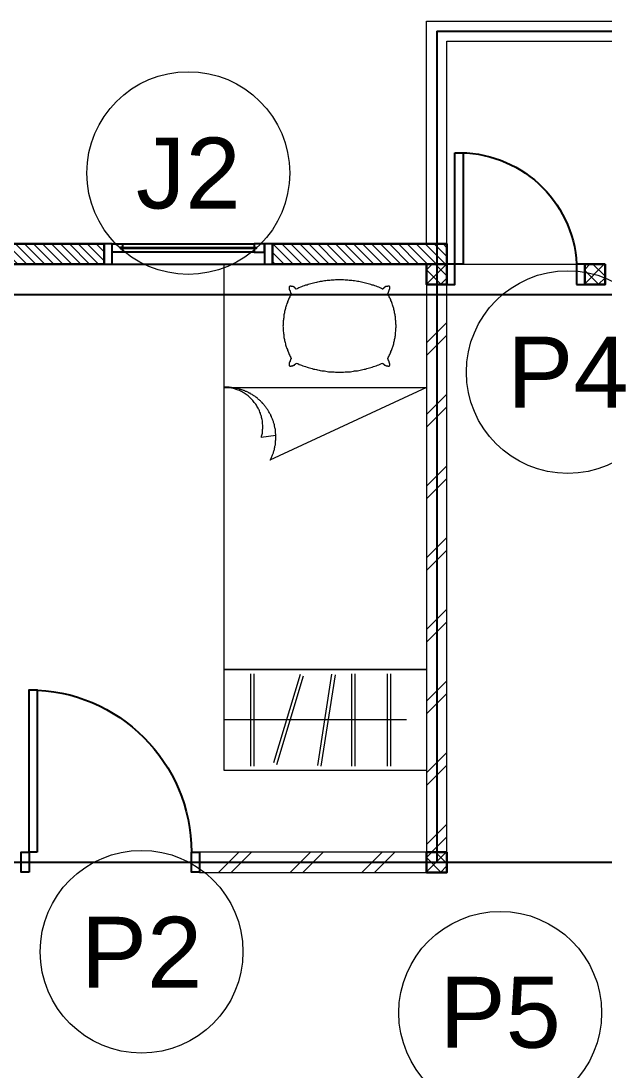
# Model space of a CAD drawing. Header units: millimetres. Extents: x -108 to 357, y -17 to 192.
# Drawn here: x 123.72 to 126.6, y 9.77 to 14.95 of the extents above; entities that cross this region are included whole.
import ezdxf
from ezdxf.enums import TextEntityAlignment as Align

# ---------------------------------------------------------------- set-up
doc = ezdxf.new("R2010")
doc.units = ezdxf.units.MM
for name, color, linetype, lineweight in [('ars', 11, 'Continuous', 0), ('KACA', 151, 'Continuous', 5), ('KOL', 1, 'Continuous', 30), ('KOLOM', 4, 'Continuous', 9), ('lan', 7, 'Continuous', 15), ('NOT', 7, 'Continuous', 20), ('tem', 5, 'Continuous', 20)]:
    doc.layers.add(name, color=color, linetype=linetype, lineweight=lineweight)
doc.layers.add('as', color=1, linetype='Continuous', plot=False)
doc.layers.add('Kusen', color=30, linetype='Continuous')
doc.styles.add('S', font='simplex', dxfattribs={"width": 0.75})
doc.styles.get("Standard").update_dxf_attribs({"font": 'arial.ttf'})

# ---------------------------------------------------------------- blocks, each defined once
blk = doc.blocks.new('NAV')
blk.add_circle((0, -0.4), 0.4)
at = {"style": 'S', "width": 0.75, "flags": 4}
blk.add_attdef('AV', text='', height=0.3, dxfattribs=at).set_placement((0, -0.4), align=Align.MIDDLE)
blk = doc.blocks.new('T. J2')
at = {"layer": 'KACA', "color": 141}
blk.add_lwpolyline([(-0.3792, 0.0775), (0.2908, 0.0775), (0.2908, 0.0825), (-0.3792, 0.0825)], close=True, dxfattribs=at)
at = {"layer": 'Kusen'}
for p, q in [((-0.3692, 0.1), (0.2808, 0.1)), ((0.2808, 0.06), (-0.3692, 0.06)), ((-0.4192, 0), (0.3308, 0))]:
    blk.add_line(p, q, dxfattribs=at)
for points in [[(-0.4592, 0), (-0.4192, 0), (-0.4192, 0.1), (-0.4592, 0.1)], [(0.3308, 0), (0.3708, 0), (0.3708, 0.1), (0.3308, 0.1)]]:
    blk.add_lwpolyline(points, close=True, dxfattribs=at)
for points in [[(-0.3692, 0.0775), (-0.3692, 0.06), (-0.4192, 0.06), (-0.4192, 0.1), (-0.3692, 0.1), (-0.3692, 0.0825), (-0.3792, 0.0825), (-0.3792, 0.0775), (-0.3692, 0.0775)], [(0.2808, 0.0775), (0.2808, 0.06), (0.3308, 0.06), (0.3308, 0.1), (0.2808, 0.1), (0.2808, 0.0825), (0.2908, 0.0825), (0.2908, 0.0775), (0.2808, 0.0775)]]:
    blk.add_lwpolyline(points, dxfattribs=at)
blk = doc.blocks.new('K 10.10')
at = {"layer": 'ars'}
h = blk.add_hatch(dxfattribs=at)
h.set_pattern_fill('_USER', color=256, scale=0.05, angle=45, double=1, pattern_type=0)
h.set_pattern_definition([(45, (0, 0), (-0.035355339, 0.035355339), []), (135, (0, 0), (-0.035355339, -0.035355339), [])])
h.paths.add_polyline_path([(1560.5383, 1380.4069), (1560.6383, 1380.4069), (1560.6383, 1380.5069), (1560.5383, 1380.5069)])
at = {"layer": 'KOL'}
blk.add_lwpolyline([(1560.5383, 1380.4069), (1560.6383, 1380.4069), (1560.6383, 1380.5069), (1560.5383, 1380.5069)], close=True, dxfattribs=at)
blk = doc.blocks.new('P.60')
at = {"layer": 'Kusen'}
for points in [[(1472.8348, 997.5354), (1472.8748, 997.5354), (1472.8748, 997.4354), (1472.8348, 997.4354)], [(1473.4748, 997.5354), (1473.5148, 997.5354), (1473.5148, 997.4354), (1473.4748, 997.4354)], [(1472.8748, 996.8854), (1472.9148, 996.8854), (1472.9148, 997.4354), (1472.8748, 997.4354)]]:
    blk.add_lwpolyline(points, close=True, dxfattribs=at)
blk.add_arc((1472.8948, 997.4658), 0.5808, 268.0266, 356.9943, dxfattribs=at)
blk = doc.blocks.new('P.80')
at = {"layer": 'Kusen'}
for points in [[(-69.8094, -74.8368), (-69.7694, -74.8368), (-69.7694, -74.0368), (-69.8094, -74.0368)], [(-70.6094, -74.9368), (-70.5694, -74.9368), (-70.5694, -74.8368), (-70.6094, -74.8368)], [(-69.7694, -74.9368), (-69.7294, -74.9368), (-69.7294, -74.8368), (-69.7694, -74.8368)]]:
    blk.add_lwpolyline(points, close=True, dxfattribs=at)
blk.add_arc((-69.7694, -74.8368), 0.8, 90, 180, dxfattribs=at)
blk = doc.blocks.new('BED2')
blk.add_lwpolyline([(-0.4994, 1.9988), (0.4994, 1.9988), (0.4994, 0), (-0.4994, 0)], close=True)
for points in [[(0.4994, 1.9988), (0.4994, 0)], [(0.2827, 1.8765), (0.2766, 1.8789), (0.2706, 1.8826), (0.2633, 1.885), (0.2573, 1.8874), (0.2512, 1.8898), (0.2439, 1.8923), (0.2379, 1.8947), (0.2306, 1.8959), (0.2246, 1.8983), (0.2185, 1.9007), (0.2113, 1.9019), (0.2052, 1.9044), (0.1979, 1.9056), (0.1919, 1.9068), (0.1846, 1.9092), (0.1786, 1.9104), (0.1713, 1.9116), (0.1653, 1.9128), (0.158, 1.914), (0.1519, 1.9153), (0.1447, 1.9165), (0.1374, 1.9165), (0.1314, 1.9177), (0.1241, 1.9189), (0.118, 1.9189), (0.1108, 1.9201), (0.1047, 1.9201), (0.0975, 1.9201), (0.0902, 1.9213), (0.0841, 1.9213), (0.0769, 1.9213), (0.0708, 1.9213), (0.0636, 1.9213), (0.0563, 1.9213), (0.0502, 1.9213), (0.043, 1.9201), (0.0369, 1.9201), (0.0297, 1.9201), (0.0224, 1.9189), (0.0163, 1.9189), (0.0091, 1.9177), (0.003, 1.9165), (-0.0042, 1.9165), (-0.0115, 1.9153), (-0.0176, 1.914), (-0.0248, 1.9128), (-0.0309, 1.9116), (-0.0381, 1.9104), (-0.0442, 1.9092), (-0.0515, 1.9068), (-0.0575, 1.9056), (-0.0648, 1.9044), (-0.0708, 1.9019), (-0.0781, 1.9007), (-0.0841, 1.8983), (-0.0902, 1.8959), (-0.0975, 1.8947), (-0.1035, 1.8923), (-0.1108, 1.8898), (-0.1168, 1.8874), (-0.1229, 1.885), (-0.1301, 1.8826), (-0.1362, 1.8789), (-0.1423, 1.8765)], [(-0.1435, 1.8765), (-0.1435, 1.8765), (-0.1435, 1.8765), (-0.1447, 1.8765), (-0.1447, 1.8777), (-0.1447, 1.8789), (-0.1471, 1.8789), (-0.1471, 1.8814), (-0.1495, 1.8814), (-0.1495, 1.8826), (-0.1495, 1.8826), (-0.1495, 1.8838), (-0.1519, 1.8838), (-0.1519, 1.8862), (-0.1556, 1.8862), (-0.1556, 1.8874), (-0.158, 1.8874), (-0.158, 1.8886), (-0.1592, 1.8886), (-0.1592, 1.8886), (-0.1689, 1.8886), (-0.1689, 1.8898), (-0.1701, 1.8898), (-0.1701, 1.891), (-0.1737, 1.891), (-0.1737, 1.8898), (-0.1737, 1.8898), (-0.1737, 1.8886), (-0.1774, 1.8886), (-0.1774, 1.8886), (-0.1774, 1.8886), (-0.1774, 1.8862), (-0.1786, 1.8862), (-0.1786, 1.8789), (-0.1774, 1.8789), (-0.1774, 1.8765), (-0.1774, 1.8765), (-0.1774, 1.8729), (-0.1762, 1.8729), (-0.1762, 1.8705), (-0.1749, 1.8705), (-0.1749, 1.868), (-0.1737, 1.868), (-0.1737, 1.8668), (-0.1737, 1.8668), (-0.1737, 1.8632), (-0.1725, 1.8632), (-0.1725, 1.8608), (-0.1713, 1.8608), (-0.1713, 1.8571), (-0.1713, 1.8571), (-0.1713, 1.8559), (-0.1701, 1.8559), (-0.1701, 1.8547), (-0.1689, 1.8547), (-0.1689, 1.8523), (-0.1677, 1.8523)], [(0.3081, 1.8523), (0.3081, 1.8523), (0.3081, 1.8547), (0.3093, 1.8547), (0.3093, 1.8559), (0.3105, 1.8559), (0.3105, 1.8571), (0.3117, 1.8571), (0.3117, 1.8608), (0.3117, 1.8608), (0.3117, 1.8632), (0.313, 1.8632), (0.313, 1.8668), (0.3142, 1.8668), (0.3142, 1.868), (0.3142, 1.868), (0.3142, 1.8705), (0.3154, 1.8705), (0.3154, 1.8729), (0.3166, 1.8729), (0.3166, 1.8765), (0.3178, 1.8765), (0.3178, 1.8789), (0.3178, 1.8789), (0.3178, 1.8862), (0.3178, 1.8862), (0.3178, 1.8886), (0.3166, 1.8886), (0.3166, 1.8886), (0.3142, 1.8886), (0.3142, 1.8898), (0.313, 1.8898), (0.313, 1.891), (0.3093, 1.891), (0.3093, 1.8898), (0.3081, 1.8898), (0.3081, 1.8886), (0.2996, 1.8886), (0.2996, 1.8886), (0.2972, 1.8886), (0.2972, 1.8874), (0.296, 1.8874), (0.296, 1.8862), (0.2924, 1.8862), (0.2924, 1.8838), (0.29, 1.8838), (0.29, 1.8826), (0.2887, 1.8826), (0.2887, 1.8814), (0.2863, 1.8814), (0.2863, 1.8789), (0.2851, 1.8789), (0.2851, 1.8777), (0.2839, 1.8777), (0.2839, 1.8765), (0.2839, 1.8765), (0.2839, 1.8765), (0.2827, 1.8765)], [(-0.1677, 1.8523), (-0.1701, 1.8475), (-0.1725, 1.8426), (-0.1749, 1.8378), (-0.1774, 1.8329), (-0.1798, 1.8293), (-0.1822, 1.8245), (-0.1834, 1.8196), (-0.1858, 1.8148), (-0.187, 1.8099), (-0.1895, 1.8051), (-0.1907, 1.799), (-0.1931, 1.7942), (-0.1943, 1.7893), (-0.1955, 1.7845), (-0.1967, 1.7797), (-0.1979, 1.7748), (-0.1992, 1.77), (-0.2004, 1.7651), (-0.2016, 1.7591), (-0.2028, 1.7542), (-0.204, 1.7494), (-0.204, 1.7446), (-0.2052, 1.7397), (-0.2052, 1.7349), (-0.2064, 1.7288), (-0.2064, 1.724), (-0.2076, 1.7191), (-0.2076, 1.7143), (-0.2076, 1.7082), (-0.2076, 1.7034), (-0.2076, 1.6985), (-0.2088, 1.6937), (-0.2076, 1.6877), (-0.2076, 1.6828), (-0.2076, 1.678), (-0.2076, 1.6731), (-0.2076, 1.6683), (-0.2064, 1.6622), (-0.2064, 1.6574), (-0.2052, 1.6525), (-0.2052, 1.6477), (-0.204, 1.6429), (-0.204, 1.6368), (-0.2028, 1.632), (-0.2016, 1.6271), (-0.2004, 1.6223), (-0.1992, 1.6174), (-0.1979, 1.6126), (-0.1967, 1.6065), (-0.1955, 1.6017), (-0.1943, 1.5969), (-0.1931, 1.592), (-0.1907, 1.5872), (-0.1895, 1.5823), (-0.187, 1.5775), (-0.1858, 1.5726), (-0.1834, 1.5678), (-0.1822, 1.563), (-0.1798, 1.5581), (-0.1774, 1.5533), (-0.1749, 1.5484), (-0.1725, 1.5436), (-0.1701, 1.5387), (-0.1677, 1.5339)], [(0.3081, 1.5339), (0.3105, 1.5387), (0.313, 1.5436), (0.3154, 1.5484), (0.3178, 1.5533), (0.3202, 1.5581), (0.3226, 1.563), (0.3238, 1.5678), (0.3263, 1.5726), (0.3275, 1.5775), (0.3299, 1.5823), (0.3311, 1.5872), (0.3335, 1.592), (0.3347, 1.5969), (0.336, 1.6017), (0.3372, 1.6065), (0.3384, 1.6126), (0.3396, 1.6174), (0.3408, 1.6223), (0.342, 1.6271), (0.3432, 1.632), (0.3444, 1.6368), (0.3444, 1.6429), (0.3456, 1.6477), (0.3456, 1.6525), (0.3469, 1.6574), (0.3469, 1.6622), (0.3481, 1.6683), (0.3481, 1.6731), (0.3481, 1.678), (0.3481, 1.6828), (0.3493, 1.6889), (0.3493, 1.6937), (0.3493, 1.6985), (0.3481, 1.7034), (0.3481, 1.7082), (0.3481, 1.7143), (0.3481, 1.7191), (0.3469, 1.724), (0.3469, 1.7288), (0.3456, 1.7349), (0.3456, 1.7397), (0.3444, 1.7446), (0.3444, 1.7494), (0.3432, 1.7542), (0.342, 1.7591), (0.3408, 1.7651), (0.3396, 1.77), (0.3384, 1.7748), (0.3372, 1.7797), (0.336, 1.7845), (0.3347, 1.7893), (0.3335, 1.7942), (0.3311, 1.799), (0.3299, 1.8051), (0.3275, 1.8099), (0.3263, 1.8148), (0.3238, 1.8196), (0.3226, 1.8245), (0.3202, 1.8293), (0.3178, 1.8329), (0.3154, 1.8378), (0.313, 1.8426), (0.3105, 1.8475), (0.3081, 1.8523)], [(-0.1677, 1.5339), (-0.1689, 1.5339), (-0.1689, 1.5327), (-0.1701, 1.5327), (-0.1701, 1.5303), (-0.1713, 1.5303), (-0.1713, 1.5278), (-0.1713, 1.5278), (-0.1713, 1.5254), (-0.1725, 1.5254), (-0.1725, 1.523), (-0.1737, 1.523), (-0.1737, 1.5206), (-0.1737, 1.5206), (-0.1737, 1.5182), (-0.1749, 1.5182), (-0.1749, 1.5169), (-0.1762, 1.5169), (-0.1762, 1.5145), (-0.1774, 1.5145), (-0.1774, 1.5097), (-0.1774, 1.5097), (-0.1774, 1.5073), (-0.1786, 1.5073), (-0.1786, 1.5), (-0.1774, 1.5), (-0.1774, 1.4988), (-0.1774, 1.4988), (-0.1774, 1.4976), (-0.1737, 1.4976), (-0.1737, 1.4964), (-0.1737, 1.4964), (-0.1737, 1.4964), (-0.1701, 1.4964), (-0.1701, 1.4964), (-0.1689, 1.4964), (-0.1689, 1.4976), (-0.1592, 1.4976), (-0.1592, 1.4988), (-0.158, 1.4988), (-0.158, 1.5), (-0.1556, 1.5), (-0.1556, 1.5), (-0.1519, 1.5), (-0.1519, 1.5024), (-0.1495, 1.5024), (-0.1495, 1.5048), (-0.1495, 1.5048), (-0.1495, 1.5061), (-0.1471, 1.5061), (-0.1471, 1.5073), (-0.1447, 1.5073), (-0.1447, 1.5085), (-0.1447, 1.5085), (-0.1435, 1.5085), (-0.1435, 1.5097), (-0.1435, 1.5097)], [(-0.1423, 1.5109), (-0.1362, 1.5085), (-0.1289, 1.5048), (-0.1229, 1.5024), (-0.1168, 1.5), (-0.1108, 1.4976), (-0.1035, 1.4952), (-0.0975, 1.4939), (-0.0902, 1.4915), (-0.0841, 1.4891), (-0.0781, 1.4879), (-0.0708, 1.4855), (-0.0648, 1.4843), (-0.0575, 1.4818), (-0.0515, 1.4806), (-0.0442, 1.4794), (-0.0381, 1.477), (-0.0309, 1.4758), (-0.0248, 1.4746), (-0.0176, 1.4734), (-0.0115, 1.4722), (-0.0042, 1.4722), (0.003, 1.4709), (0.0091, 1.4697), (0.0163, 1.4685), (0.0224, 1.4685), (0.0297, 1.4673), (0.0369, 1.4673), (0.043, 1.4673), (0.0502, 1.4661), (0.0563, 1.4661), (0.0636, 1.4661), (0.0708, 1.4661), (0.0769, 1.4661), (0.0841, 1.4661), (0.0902, 1.4661), (0.0975, 1.4673), (0.1047, 1.4673), (0.1108, 1.4673), (0.118, 1.4685), (0.1241, 1.4685), (0.1314, 1.4697), (0.1386, 1.4709), (0.1447, 1.4722), (0.1519, 1.4722), (0.158, 1.4734), (0.1653, 1.4746), (0.1713, 1.4758), (0.1786, 1.477), (0.1846, 1.4794), (0.1919, 1.4806), (0.1979, 1.4818), (0.2052, 1.4843), (0.2113, 1.4855), (0.2185, 1.4879), (0.2246, 1.4891), (0.2306, 1.4915), (0.2379, 1.4939), (0.2439, 1.4952), (0.2512, 1.4976), (0.2573, 1.5), (0.2633, 1.5024), (0.2706, 1.5061), (0.2766, 1.5085), (0.2827, 1.5109)], [(0.2827, 1.5097), (0.2839, 1.5097)], [(0.2839, 1.5097), (0.2839, 1.5085), (0.2839, 1.5085), (0.2839, 1.5085), (0.2851, 1.5085), (0.2851, 1.5073), (0.2863, 1.5073), (0.2863, 1.5061), (0.2887, 1.5061), (0.2887, 1.5048), (0.29, 1.5048), (0.29, 1.5024), (0.2924, 1.5024), (0.2924, 1.5), (0.296, 1.5), (0.296, 1.5), (0.2972, 1.5), (0.2972, 1.4988), (0.2996, 1.4988), (0.2996, 1.4976), (0.3081, 1.4976), (0.3081, 1.4964), (0.3093, 1.4964), (0.3093, 1.4964), (0.313, 1.4964), (0.313, 1.4964), (0.3142, 1.4964), (0.3142, 1.4976), (0.3166, 1.4976), (0.3166, 1.4988), (0.3178, 1.4988), (0.3178, 1.5), (0.3178, 1.5), (0.3178, 1.5073), (0.3178, 1.5073), (0.3178, 1.5097), (0.3166, 1.5097), (0.3166, 1.5145), (0.3154, 1.5145), (0.3154, 1.5169), (0.3142, 1.5169), (0.3142, 1.5182), (0.3142, 1.5182), (0.3142, 1.5206), (0.313, 1.5206), (0.313, 1.523), (0.3117, 1.523), (0.3117, 1.5254), (0.3117, 1.5254), (0.3117, 1.5278), (0.3105, 1.5278), (0.3105, 1.5303), (0.3093, 1.5303), (0.3093, 1.5327), (0.3081, 1.5327), (0.3081, 1.5339), (0.3081, 1.5339)], [(-0.3154, 1.1441), (-0.3142, 1.1501), (-0.313, 1.155), (-0.3117, 1.161), (-0.3105, 1.1659), (-0.3105, 1.1719), (-0.3093, 1.1768), (-0.3093, 1.1828), (-0.3081, 1.1877), (-0.3081, 1.1937), (-0.3081, 1.1998), (-0.3081, 1.2046), (-0.3093, 1.2107), (-0.3093, 1.2155), (-0.3105, 1.2215), (-0.3105, 1.2264), (-0.3117, 1.2324), (-0.313, 1.2373), (-0.3142, 1.2433), (-0.3154, 1.2482), (-0.3166, 1.253), (-0.319, 1.2591), (-0.3202, 1.2639), (-0.3226, 1.2688), (-0.3238, 1.2748), (-0.3263, 1.2797), (-0.3287, 1.2845), (-0.3311, 1.2893), (-0.3347, 1.2942), (-0.3372, 1.299), (-0.3396, 1.3039), (-0.3432, 1.3087), (-0.3469, 1.3136), (-0.3505, 1.3172), (-0.3541, 1.322), (-0.3577, 1.3257), (-0.3614, 1.3305), (-0.365, 1.3341), (-0.3686, 1.3378), (-0.3735, 1.3426), (-0.3771, 1.3462), (-0.3808, 1.3499), (-0.3856, 1.3523), (-0.3904, 1.3559), (-0.3953, 1.3596), (-0.3989, 1.362), (-0.4038, 1.3644), (-0.4086, 1.368), (-0.4134, 1.3705), (-0.4183, 1.3729), (-0.4231, 1.3753), (-0.4292, 1.3777), (-0.434, 1.3789), (-0.4389, 1.3814), (-0.4437, 1.3826), (-0.4498, 1.385), (-0.4546, 1.3862), (-0.4607, 1.3874), (-0.4655, 1.3886), (-0.4715, 1.3898), (-0.4764, 1.3898), (-0.4824, 1.391), (-0.4873, 1.391), (-0.4933, 1.3923), (-0.4994, 1.3923)], [(-0.2718, 1.0315), (-0.2706, 1.0351), (-0.2682, 1.0387), (-0.2669, 1.0424), (-0.2645, 1.046), (-0.2633, 1.0496), (-0.2621, 1.0533), (-0.2609, 1.0581), (-0.2585, 1.0617), (-0.2573, 1.0654), (-0.2561, 1.069), (-0.2548, 1.0726), (-0.2536, 1.0763), (-0.2524, 1.0811), (-0.2512, 1.0847), (-0.2512, 1.0884), (-0.25, 1.092), (-0.2488, 1.0956), (-0.2488, 1.1005), (-0.2476, 1.1041), (-0.2464, 1.1077), (-0.2464, 1.1114), (-0.2464, 1.1162), (-0.2452, 1.1199), (-0.2452, 1.1235), (-0.2452, 1.1283), (-0.2439, 1.132), (-0.2439, 1.1356), (-0.2439, 1.1392), (-0.2439, 1.1441), (-0.2439, 1.1477), (-0.2439, 1.1513), (-0.2439, 1.1562), (-0.2439, 1.1598), (-0.2452, 1.1634), (-0.2452, 1.1671), (-0.2452, 1.1719), (-0.2464, 1.1755), (-0.2464, 1.1792), (-0.2464, 1.1828), (-0.2476, 1.1877), (-0.2488, 1.1913), (-0.2488, 1.1949), (-0.25, 1.1985), (-0.2512, 1.2034), (-0.2512, 1.207), (-0.2524, 1.2107), (-0.2536, 1.2143), (-0.2548, 1.2179), (-0.2561, 1.2228), (-0.2573, 1.2264), (-0.2585, 1.23), (-0.2597, 1.2337), (-0.2621, 1.2373), (-0.2633, 1.2409), (-0.2645, 1.2446), (-0.2657, 1.2482), (-0.2682, 1.2518), (-0.2694, 1.2554), (-0.2718, 1.2591), (-0.273, 1.2627), (-0.2754, 1.2663), (-0.2778, 1.27), (-0.2803, 1.2736), (-0.2815, 1.2772), (-0.2839, 1.2809), (-0.2863, 1.2845), (-0.2887, 1.2869), (-0.2912, 1.2906), (-0.2936, 1.2942), (-0.296, 1.2966), (-0.2984, 1.3002), (-0.3008, 1.3039), (-0.3033, 1.3063), (-0.3057, 1.3099), (-0.3093, 1.3123), (-0.3117, 1.316), (-0.3142, 1.3184), (-0.3178, 1.3208), (-0.3202, 1.3245), (-0.3226, 1.3269), (-0.3263, 1.3293), (-0.3287, 1.3317), (-0.3323, 1.3354), (-0.3347, 1.3378), (-0.3384, 1.3402), (-0.342, 1.3426), (-0.3444, 1.345), (-0.3481, 1.3475), (-0.3517, 1.3487), (-0.3541, 1.3511), (-0.3577, 1.3535), (-0.3614, 1.3559), (-0.365, 1.3584), (-0.3686, 1.3596), (-0.3711, 1.362), (-0.3747, 1.3632), (-0.3783, 1.3656), (-0.382, 1.3668), (-0.3856, 1.3692), (-0.3892, 1.3705), (-0.3929, 1.3717), (-0.3965, 1.3741), (-0.4001, 1.3753), (-0.4038, 1.3765), (-0.4074, 1.3777), (-0.411, 1.3789), (-0.4159, 1.3801), (-0.4195, 1.3814), (-0.4231, 1.3826), (-0.4268, 1.3838), (-0.4304, 1.385), (-0.4352, 1.3862), (-0.4389, 1.3862), (-0.4425, 1.3874), (-0.4461, 1.3886), (-0.451, 1.3886), (-0.4546, 1.3898), (-0.4582, 1.3898), (-0.4619, 1.391), (-0.4667, 1.391), (-0.4703, 1.391), (-0.474, 1.3923), (-0.4788, 1.3923), (-0.4824, 1.3923), (-0.4873, 1.3923), (-0.4909, 1.3923), (-0.4946, 1.3923), (-0.4994, 1.3923)], [(-0.4994, 1.391), (0.4994, 1.391)], [(0.4994, 1.391), (-0.273, 1.0315)], [(-0.2439, 1.1538), (-0.3166, 1.1441)], [(-0.4994, 0), (0.4994, 0)], [(0.4994, -0.4988), (-0.4994, -0.4988), (-0.4994, 0), (0.4994, 0), (0.4994, -0.4988)], [(-0.3686, -0.0218), (-0.3686, -0.477)], [(-0.3505, -0.477), (-0.3505, -0.0218)], [(-0.1241, -0.0254), (-0.2561, -0.4613)], [(-0.2391, -0.4685), (-0.1071, -0.0315)], [(0.0309, -0.0242), (-0.0381, -0.4746)], [(-0.02, -0.477), (0.0502, -0.0266)], [(0.1289, -0.0218), (0.1289, -0.477)], [(0.1471, -0.477), (0.1471, -0.0218)], [(0.3057, -0.0218), (0.3057, -0.477)], [(0.3238, -0.477), (0.3238, -0.0218)], [(0.4001, -0.2494), (-0.4994, -0.2494)]]:
    blk.add_lwpolyline(points)
blk = doc.blocks.new('A-2')
at = {"layer": 'ars'}
h = blk.add_hatch(dxfattribs=at)
h.set_pattern_fill('ANSI31', color=256, scale=0.25, angle=180, style=0)
h.set_pattern_definition([(135, (-524.11158, -325.731844), (0.0220970869, 0.0220970869), [])])
h.paths.add_polyline_path([(-34.7978, 14.3677), (-33.8728, 14.3677), (-33.8728, 14.4677), (-34.7978, 14.4677)])
h = blk.add_hatch(dxfattribs=at)
h.set_pattern_fill('ANSI31', color=256, scale=0.25, angle=180, style=0)
h.set_pattern_definition([(135, (-522.35658, -325.731844), (0.0220970869, 0.0220970869), [])])
h.paths.add_polyline_path([(-33.0428, 14.3677), (-32.1828, 14.3677), (-32.1828, 14.4677), (-33.0428, 14.4677)])
h = blk.add_hatch(dxfattribs=at)
h.set_pattern_fill('TEMBOK', color=256, scale=0.25)
h.set_pattern_definition([(45, (2.19994, 0.1431), (-0.1767767, 0.1767767), []), (45, (2.26244, 0.1431), (-0.1767767, 0.1767767), [])])
h.paths.add_polyline_path([(-32.1828, 11.4677), (-32.2828, 11.4677), (-32.2828, 14.2677), (-32.1828, 14.2677)])
h = blk.add_hatch(dxfattribs=at)
h.set_pattern_fill('TEMBOK', color=256, scale=0.25)
h.set_pattern_definition([(45, (3.07994, 0.1431), (-0.1767767, 0.1767767), []), (45, (3.14244, 0.1431), (-0.1767767, 0.1767767), [])])
h.paths.add_polyline_path([(-33.4028, 11.3677), (-32.2828, 11.3677), (-32.2828, 11.4677), (-33.4028, 11.4677)])
at = {"layer": 'as'}
for p, q in [((-32.2328, 15.5177), (-32.2328, 11.4177)), ((-32.2328, 15.5177), (-30.6328, 15.5177)), ((-36.8328, 14.2177), (37.5672, 14.2177)), ((-36.8328, 11.4177), (-30.6328, 11.4177))]:
    blk.add_line(p, q, dxfattribs=at)
at = {"layer": 'KOL'}
for points in [[(-34.7978, 14.3677), (-33.8728, 14.3677), (-33.8728, 14.4677), (-34.7978, 14.4677)], [(-33.0428, 14.3677), (-32.1828, 14.3677), (-32.1828, 14.4677), (-33.0428, 14.4677)]]:
    blk.add_lwpolyline(points, close=True, dxfattribs=at)
at = {"layer": 'lan'}
for p, q in [((-32.2828, 14.4677), (-32.2828, 15.5677)), ((-32.2828, 15.5677), (-30.5828, 15.5677)), ((-32.1828, 14.4677), (-32.1828, 15.4677)), ((-32.1828, 15.4677), (-30.6828, 15.4677)), ((-32.1028, 14.3677), (-31.5428, 14.3677))]:
    blk.add_line(p, q, dxfattribs=at)
at = {"layer": 'tem'}
for points in [[(-32.2828, 11.4677), (-32.1828, 11.4677), (-32.1828, 14.2677), (-32.2828, 14.2677)], [(-32.2828, 11.4677), (-33.4028, 11.4677), (-33.4028, 11.3677), (-32.2828, 11.3677)]]:
    blk.add_lwpolyline(points, close=True, dxfattribs=at)
at = {"layer": 'ars'}
blk.add_blockref('BED2', (-32.7822, 12.369), dxfattribs=at)
at = {"layer": 'KOLOM', "extrusion": (0, 0, -1), "xscale": -1, "zscale": -1, "rotation": 180}
for p in [(-1528.3555, 1394.7746), (-1529.1355, 1394.7746), (-1528.3555, 1391.8746)]:
    blk.add_blockref('K 10.10', p, dxfattribs=at)
at = {"layer": 'Kusen', "xscale": -1, "rotation": 180}
blk.add_blockref('P.60', (-1505.0176, 1011.8031), dxfattribs=at)
at = {"layer": 'Kusen'}
blk.add_blockref('T. J2', (-33.4136, 14.3677), dxfattribs=at)
at = {"layer": 'Kusen', "xscale": -1}
blk.add_blockref('P.80', (-104.0122, 86.3046), dxfattribs=at)

msp = doc.modelspace()

# ---------------------------------------------------------------- block references
msp.add_blockref('A-2', (158.00671, -0.62199))
at = {"layer": 'NOT'}
ref = msp.add_blockref('NAV', (124.54886, 13.69575), dxfattribs=dict(at, xscale=1.25, yscale=1.25, zscale=1.25, rotation=180))
ref.add_attrib('AV', 'J2', dxfattribs={"layer": '0', "height": 0.35, "flags": 4}).set_placement((124.54886, 14.19575), align=Align.MIDDLE)
ref = msp.add_blockref('NAV', (126.4204, 12.71353), dxfattribs=dict(at, xscale=1.25, yscale=1.25, zscale=1.25, rotation=180))
ref.add_attrib('AV', 'P4', dxfattribs={"layer": '0', "height": 0.35, "flags": 4}).set_placement((126.4204, 13.21353), align=Align.MIDDLE)
ref = msp.add_blockref('NAV', (124.31825, 9.85402), dxfattribs=dict(at, xscale=1.25, yscale=1.25, zscale=1.25, rotation=180))
ref.add_attrib('AV', 'P2', dxfattribs={"layer": '0', "height": 0.35, "flags": 4}).set_placement((124.31825, 10.35402), align=Align.MIDDLE)
ref = msp.add_blockref('NAV', (126.087, 9.55278), dxfattribs=dict(at, xscale=1.25, yscale=1.25, zscale=1.25, rotation=180))
ref.add_attrib('AV', 'P5', dxfattribs={"layer": '0', "height": 0.35, "flags": 4}).set_placement((126.087, 10.05278), align=Align.MIDDLE)

doc.saveas('drawing.dxf')
